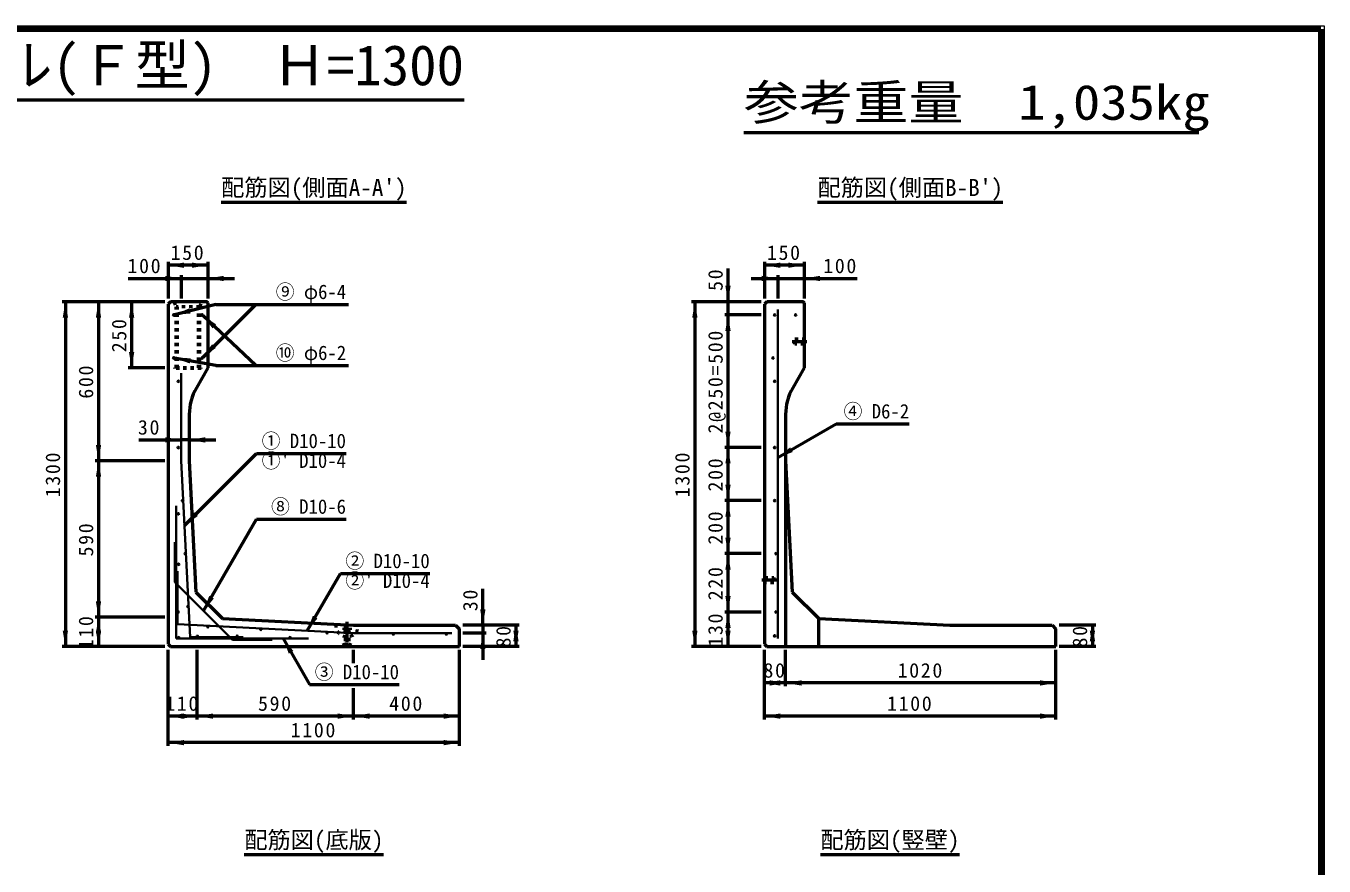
# Model space of a CAD drawing. Units: millimetres, scale not verified, with parts at other scales. Extents: x 100 to 4105, y 100 to 2870.
# Drawn here: x 2146 to 4105, y 1603 to 2870 of the extents above; entities that cross this region are included whole.
import ezdxf
from ezdxf.enums import TextEntityAlignment as Align

# ---------------------------------------------------------------- set-up
doc = ezdxf.new("R2010")
doc.units = ezdxf.units.MM
doc.header["$LTSCALE"] = 5
doc.linetypes.add('USER2', pattern=[13.4, 10, -1.2, 1, -1.2])
doc.linetypes.add('USER3', pattern=[2.2, 1, -1.2])
doc.layers.add('V-nasSTD', color=7, linetype='Continuous', lineweight=50)
doc.styles.add('ＭＳ ゴシック', font='')
doc.styles.get('ＭＳ ゴシック').set_extended_font_data('MS Gothic')

msp = doc.modelspace()

# ---------------------------------------------------------------- hatches: boundary and pattern name
at = {"layer": 'V-nasSTD'}
for points in [[(2384.459, 2509.208), (2384.459, 2505.208), (2360.459, 2509.208), (2384.459, 2513.208)], [(2396.459, 2509.208), (2396.459, 2513.208), (2420.459, 2509.208), (2396.459, 2505.208)], [(3284.459, 2509.208), (3284.459, 2505.208), (3260.459, 2509.208), (3284.459, 2513.208)], [(3296.459, 2509.208), (3296.459, 2513.208), (3320.459, 2509.208), (3296.459, 2505.208)], [(2356.459, 2489.208), (2356.459, 2493.208), (2380.459, 2489.208), (2356.459, 2485.208)], [(2444.459, 2489.208), (2444.459, 2485.208), (2420.459, 2489.208), (2444.459, 2493.208)], [(3256.459, 2489.208), (3256.459, 2493.208), (3280.459, 2489.208), (3256.459, 2485.208)], [(3344.459, 2489.208), (3344.459, 2485.208), (3320.459, 2489.208), (3344.459, 2493.208)], [(3205.459, 2478.208), (3209.459, 2478.208), (3205.459, 2454.208), (3201.459, 2478.208)], [(2205.459, 2430.208), (2201.459, 2430.208), (2205.459, 2454.208), (2209.459, 2430.208)], [(2255.459, 2430.208), (2251.459, 2430.208), (2255.459, 2454.208), (2259.459, 2430.208)], [(2305.459, 2430.208), (2301.459, 2430.208), (2305.459, 2454.208), (2309.459, 2430.208)], [(3155.459, 2430.208), (3151.459, 2430.208), (3155.459, 2454.208), (3159.459, 2430.208)], [(2393.499, 2440.349), (2394.474, 2436.47), (2370.222, 2434.5), (2392.524, 2444.229)], [(2430.222, 2416.951), (2427.483, 2414.036), (2412.733, 2433.386), (2432.962, 2419.866)], [(3205.459, 2410.208), (3201.459, 2410.208), (3205.459, 2434.208), (3209.459, 2410.208)], [(2429.686, 2387.219), (2432.513, 2384.389), (2412.708, 2370.256), (2426.859, 2390.049)], [(2305.459, 2378.208), (2309.459, 2378.208), (2305.459, 2354.208), (2301.459, 2378.208)], [(2393.878, 2365.042), (2393.185, 2361.103), (2370.24, 2369.2), (2394.571, 2368.982)], [(3205.459, 2258.208), (3209.459, 2258.208), (3205.459, 2234.208), (3201.459, 2258.208)], [(2255.459, 2238.208), (2259.459, 2238.208), (2255.459, 2214.208), (2251.459, 2238.208)], [(2356.459, 2245.743), (2356.459, 2249.743), (2380.459, 2245.743), (2356.459, 2241.743)], [(2416.459, 2245.743), (2416.459, 2241.743), (2392.459, 2245.743), (2416.459, 2249.743)], [(3205.459, 2210.208), (3201.459, 2210.208), (3205.459, 2234.208), (3209.459, 2210.208)], [(3301.243, 2230.989), (3303.243, 2227.525), (3280.459, 2218.989), (3299.243, 2234.453)], [(2255.459, 2190.208), (2251.459, 2190.208), (2255.459, 2214.208), (2259.459, 2190.208)], [(3205.459, 2178.208), (3209.459, 2178.208), (3205.459, 2154.208), (3201.459, 2178.208)], [(2402.384, 2133.741), (2405.212, 2130.913), (2385.413, 2116.771), (2399.555, 2136.57)], [(3205.459, 2130.208), (3201.459, 2130.208), (3205.459, 2154.208), (3209.459, 2130.208)], [(3205.459, 2098.208), (3209.459, 2098.208), (3205.459, 2074.208), (3201.459, 2098.208)], [(3205.459, 2050.208), (3201.459, 2050.208), (3205.459, 2074.208), (3209.459, 2050.208)], [(2255.459, 2002.208), (2259.459, 2002.208), (2255.459, 1978.208), (2251.459, 2002.208)], [(2426.038, 2008.572), (2429.502, 2006.572), (2414.038, 1987.787), (2422.574, 2010.572)], [(3205.459, 2010.208), (3209.459, 2010.208), (3205.459, 1986.208), (3201.459, 2010.208)], [(2582.459, 1978.552), (2585.923, 1976.552), (2570.459, 1957.767), (2578.995, 1980.552)], [(2835.459, 1990.208), (2839.459, 1990.208), (2835.459, 1966.208), (2831.459, 1990.208)], [(3205.459, 1962.208), (3201.459, 1962.208), (3205.459, 1986.208), (3209.459, 1962.208)], [(2255.459, 1954.208), (2251.459, 1954.208), (2255.459, 1978.208), (2259.459, 1954.208)], [(2885.459, 1942.208), (2881.459, 1942.208), (2885.459, 1966.208), (2889.459, 1942.208)], [(3755.459, 1942.208), (3751.459, 1942.208), (3755.459, 1966.208), (3759.459, 1942.208)], [(2205.459, 1958.208), (2209.459, 1958.208), (2205.459, 1934.208), (2201.459, 1958.208)], [(2255.459, 1958.208), (2259.459, 1958.208), (2255.459, 1934.208), (2251.459, 1958.208)], [(2546.087, 1925.423), (2542.623, 1923.423), (2534.087, 1946.208), (2549.551, 1927.423)], [(2835.459, 1930.208), (2831.459, 1930.208), (2835.459, 1954.208), (2839.459, 1930.208)], [(2885.459, 1958.208), (2889.459, 1958.208), (2885.459, 1934.208), (2881.459, 1958.208)], [(3155.459, 1958.208), (3159.459, 1958.208), (3155.459, 1934.208), (3151.459, 1958.208)], [(3205.459, 1958.208), (3209.459, 1958.208), (3205.459, 1934.208), (3201.459, 1958.208)], [(3755.459, 1958.208), (3759.459, 1958.208), (3755.459, 1934.208), (3751.459, 1958.208)], [(3284.459, 1879.208), (3284.459, 1875.208), (3260.459, 1879.208), (3284.459, 1883.208)], [(3268.459, 1879.208), (3268.459, 1883.208), (3292.459, 1879.208), (3268.459, 1875.208)], [(3316.459, 1879.208), (3316.459, 1875.208), (3292.459, 1879.208), (3316.459, 1883.208)], [(3676.459, 1879.208), (3676.459, 1883.208), (3700.459, 1879.208), (3676.459, 1875.208)], [(2384.459, 1829.208), (2384.459, 1825.208), (2360.459, 1829.208), (2384.459, 1833.208)], [(2380.459, 1829.208), (2380.459, 1833.208), (2404.459, 1829.208), (2380.459, 1825.208)], [(2428.459, 1829.208), (2428.459, 1825.208), (2404.459, 1829.208), (2428.459, 1833.208)], [(2616.459, 1829.208), (2616.459, 1833.208), (2640.459, 1829.208), (2616.459, 1825.208)], [(2664.459, 1829.208), (2664.459, 1825.208), (2640.459, 1829.208), (2664.459, 1833.208)], [(2776.459, 1829.208), (2776.459, 1833.208), (2800.459, 1829.208), (2776.459, 1825.208)], [(3284.459, 1829.208), (3284.459, 1825.208), (3260.459, 1829.208), (3284.459, 1833.208)], [(3676.459, 1829.208), (3676.459, 1833.208), (3700.459, 1829.208), (3676.459, 1825.208)], [(2384.459, 1789.208), (2384.459, 1785.208), (2360.459, 1789.208), (2384.459, 1793.208)], [(2776.459, 1789.208), (2776.459, 1793.208), (2800.459, 1789.208), (2776.459, 1785.208)]]:
    msp.add_hatch(color=256, dxfattribs=at).paths.add_polyline_path(points)

# ---------------------------------------------------------------- linework, layer by layer
at = {"layer": 'V-nasSTD', "lineweight": 100}
for p, q in [((4100, 2865), (105, 2865)), ((4100, 105), (4100, 2865))]:
    msp.add_line(p, q, dxfattribs=at)
at = {"layer": 'V-nasSTD'}
for p, q in [((1397.476, 2758.465), (2807.524, 2758.465)), ((3229.369, 2709.328), (3916.169, 2709.328)), ((2440.459, 2604.208), (2720.459, 2604.208)), ((3340.459, 2604.208), (3620.459, 2604.208)), ((2360.459, 2514.208), (2360.459, 2459.208)), ((2420.459, 2509.208), (2360.459, 2509.208)), ((2420.459, 2514.208), (2420.459, 2459.208)), ((3260.459, 2514.208), (3260.459, 2459.208)), ((3320.459, 2509.208), (3260.459, 2509.208)), ((3320.459, 2514.208), (3320.459, 2459.208)), ((2300.459, 2489.208), (2380.459, 2489.208)), ((2380.459, 2494.208), (2380.459, 2459.208)), ((2380.459, 2489.208), (2420.459, 2489.208)), ((2420.459, 2489.208), (2460.459, 2489.208)), ((3205.459, 2504.208), (3205.459, 2454.208)), ((3240.459, 2489.208), (3280.459, 2489.208)), ((3280.459, 2494.208), (3280.459, 2459.208)), ((3280.459, 2489.208), (3320.459, 2489.208)), ((3320.459, 2489.208), (3400.459, 2489.208)), ((2355.459, 2454.208), (2200.459, 2454.208)), ((2205.459, 2454.208), (2205.459, 1934.208)), ((2255.459, 2454.208), (2255.459, 2214.208)), ((2305.459, 2454.208), (2305.459, 2354.208)), ((2364.059, 2454.208), (2360.459, 2450.608)), ((2360.459, 2450.608), (2360.459, 1937.808)), ((2418.459, 2454.208), (2364.059, 2454.208)), ((2432.733, 2450.208), (2370.222, 2434.5)), ((2492.733, 2450.208), (2412.708, 2370.256)), ((2420.459, 2452.208), (2420.459, 2354.208)), ((2432.733, 2450.208), (2632.733, 2450.208)), ((3255.459, 2454.208), (3150.459, 2454.208)), ((3155.459, 2454.208), (3155.459, 1934.208)), ((3205.459, 2454.208), (3205.459, 2434.208)), ((3264.059, 2454.208), (3260.459, 2450.608)), ((3260.459, 2450.608), (3260.459, 1937.808)), ((3318.459, 2454.208), (3264.059, 2454.208)), ((3320.459, 2452.208), (3320.459, 2354.208)), ((2492.733, 2358.208), (2412.733, 2433.386)), ((3255.459, 2434.208), (3200.459, 2434.208)), ((3205.459, 2434.208), (3205.459, 2234.208)), ((2355.459, 2354.208), (2300.459, 2354.208)), ((2432.733, 2358.208), (2370.24, 2369.2)), ((2420.459, 2354.208), (2403.177, 2324.275)), ((2432.733, 2358.208), (2632.733, 2358.208)), ((3320.459, 2354.208), (3303.177, 2324.275)), ((2392.459, 2284.275), (2392.459, 2214.208)), ((3292.459, 2284.275), (3292.459, 1934.208)), ((3280.459, 2218.989), (3368.95, 2270.079)), ((3368.95, 2270.079), (3478.95, 2270.079)), ((2316.459, 2245.743), (2380.459, 2245.743)), ((2392.459, 2245.743), (2380.459, 2245.743)), ((2392.459, 2245.743), (2432.459, 2245.743)), ((3255.459, 2234.208), (3200.459, 2234.208)), ((3205.459, 2234.208), (3205.459, 2154.208)), ((2355.459, 2214.208), (2250.459, 2214.208)), ((2255.459, 2214.208), (2255.459, 1978.208)), ((2385.413, 2116.771), (2494.038, 2225.396)), ((2392.459, 2214.208), (2402.523, 2016.272)), ((2494.038, 2225.396), (2629.038, 2225.396)), ((3292.459, 2214.208), (3302.523, 2016.272)), ((3255.459, 2154.208), (3200.459, 2154.208)), ((3205.459, 2154.208), (3205.459, 2074.208)), ((2414.038, 1987.787), (2494.038, 2126.351)), ((2494.038, 2126.351), (2629.038, 2126.351)), ((3255.459, 2074.208), (3200.459, 2074.208)), ((3205.459, 2074.208), (3205.459, 1986.208)), ((2570.459, 1957.767), (2620.459, 2044.37)), ((2620.459, 2044.37), (2755.459, 2044.37)), ((2835.459, 1966.208), (2835.459, 2021.208)), ((2402.523, 2016.272), (2442.523, 1976.272)), ((3302.523, 2016.272), (3342.523, 1976.272)), ((3255.459, 1986.208), (3200.459, 1986.208)), ((3205.459, 1986.208), (3205.459, 1934.208)), ((2355.459, 1978.208), (2250.459, 1978.208)), ((2255.459, 1978.208), (2255.459, 1934.208)), ((2442.523, 1976.272), (2640.459, 1966.208)), ((2640.459, 1966.208), (2794.459, 1966.208)), ((2794.459, 1966.208), (2800.459, 1960.208)), ((2800.459, 1934.208), (2800.459, 1960.208)), ((2890.459, 1966.208), (2805.459, 1966.208)), ((2835.459, 1966.208), (2835.459, 1954.208)), ((2885.459, 1966.208), (2885.459, 1934.208)), ((3342.523, 1976.272), (3540.459, 1966.208)), ((3342.523, 1934.208), (3342.523, 1976.272)), ((3540.459, 1966.208), (3694.459, 1966.208)), ((3694.459, 1966.208), (3700.459, 1960.208)), ((3700.459, 1934.208), (3700.459, 1960.208)), ((3760.459, 1966.208), (3705.459, 1966.208)), ((3755.459, 1966.208), (3755.459, 1934.208)), ((2534.087, 1946.208), (2574.087, 1876.926)), ((2840.459, 1954.208), (2805.459, 1954.208)), ((2835.459, 1954.208), (2835.459, 1914.208)), ((2355.459, 1934.208), (2200.459, 1934.208)), ((2360.459, 1937.808), (2364.059, 1934.208)), ((2360.459, 1784.208), (2360.459, 1929.208)), ((2364.059, 1934.208), (2800.459, 1934.208)), ((2404.459, 1824.208), (2404.459, 1929.208)), ((2640.459, 1909.208), (2640.459, 1929.208)), ((2800.459, 1784.208), (2800.459, 1929.208)), ((2890.459, 1934.208), (2805.459, 1934.208)), ((3255.459, 1934.208), (3150.459, 1934.208)), ((3260.459, 1937.808), (3264.059, 1934.208)), ((3260.459, 1824.208), (3260.459, 1929.208)), ((3264.059, 1934.208), (3700.459, 1934.208)), ((3292.459, 1874.208), (3292.459, 1929.208)), ((3700.459, 1824.208), (3700.459, 1929.208)), ((3760.459, 1934.208), (3705.459, 1934.208)), ((2574.087, 1876.926), (2709.087, 1876.926)), ((2640.459, 1824.208), (2640.459, 1871.208)), ((3292.459, 1879.208), (3260.459, 1879.208)), ((3292.459, 1879.208), (3260.459, 1879.208)), ((3700.459, 1879.208), (3292.459, 1879.208)), ((2404.459, 1829.208), (2360.459, 1829.208)), ((2640.459, 1829.208), (2404.459, 1829.208)), ((2800.459, 1829.208), (2640.459, 1829.208)), ((3700.459, 1829.208), (3260.459, 1829.208)), ((2800.459, 1789.208), (2360.459, 1789.208)), ((2475.459, 1620.408), (2685.459, 1620.408)), ((3344.859, 1620.408), (3554.859, 1620.408))]:
    msp.add_line(p, q, dxfattribs=at)
at = {"layer": 'V-nasSTD', "linetype": 'USER3'}
for p, q in [((2369.459, 2454.208), (2372.459, 2446.208)), ((2408.459, 2446.208), (2411.459, 2454.208)), ((2372.459, 2354.208), (2372.459, 2446.208)), ((2408.459, 2446.208), (2372.459, 2446.208)), ((2374.459, 2354.208), (2374.459, 2446.208)), ((2406.459, 2354.208), (2406.459, 2446.208)), ((2408.459, 2354.208), (2408.459, 2446.208)), ((3306.459, 2390.208), (3306.459, 2398.208)), ((3306.459, 2398.208), (3320.459, 2398.208)), ((3320.459, 2390.208), (3306.459, 2390.208)), ((2410.459, 2354.208), (2370.459, 2354.208)), ((2370.459, 2353.408), (2370.459, 2354.208)), ((2410.459, 2353.408), (2370.459, 2353.408)), ((2410.459, 2353.408), (2410.459, 2354.208)), ((3260.459, 2038.208), (3274.459, 2038.208)), ((3274.459, 2038.208), (3274.459, 2030.208)), ((3274.459, 2030.208), (3260.459, 2030.208)), ((2625.459, 1962.208), (2635.459, 1962.208)), ((2625.459, 1962.208), (2625.459, 1959.408)), ((2625.459, 1959.408), (2627.659, 1958.208)), ((2625.459, 1959.408), (2635.459, 1959.408)), ((2633.259, 1958.208), (2635.459, 1959.408)), ((2635.459, 1962.208), (2635.459, 1959.408)), ((2627.659, 1958.208), (2627.659, 1938.208)), ((2627.659, 1958.208), (2633.259, 1958.208)), ((2633.259, 1958.208), (2633.259, 1938.208)), ((2623.459, 1936.208), (2627.659, 1938.208)), ((2623.459, 1936.208), (2623.459, 1935.008)), ((2623.459, 1936.208), (2637.459, 1936.208)), ((2623.459, 1935.008), (2637.459, 1935.008)), ((2627.659, 1938.208), (2633.259, 1938.208)), ((2633.259, 1938.208), (2637.459, 1936.208)), ((2637.459, 1936.208), (2637.459, 1935.008))]:
    msp.add_line(p, q, dxfattribs=at)
at = {"layer": 'V-nasSTD', "lineweight": 35}
for p, q in [((3280.459, 2442.208), (3280.459, 1946.208)), ((2380.459, 2346.208), (2380.459, 2214.208)), ((2380.459, 2214.208), (2393.984, 1948.208)), ((2372.459, 2146.208), (2372.459, 1946.208)), ((2370.459, 2091.366), (2370.459, 2031.366)), ((2374.459, 2047.733), (2374.459, 1967.733)), ((2370.459, 2031.366), (2457.617, 1944.208)), ((2374.459, 1967.733), (2640.459, 1954.208)), ((2372.459, 1946.208), (2572.459, 1946.208)), ((2393.984, 1948.208), (2473.984, 1948.208)), ((2457.617, 1944.208), (2517.617, 1944.208)), ((2640.459, 1954.208), (2788.459, 1954.208))]:
    msp.add_line(p, q, dxfattribs=at)
at = {"layer": 'V-nasSTD', "linetype": 'USER2'}
for p, q in [((3302.459, 2394.208), (3324.459, 2394.208)), ((3278.459, 2034.208), (3256.459, 2034.208)), ((2630.459, 1971.208), (2630.459, 1941.208))]:
    msp.add_line(p, q, dxfattribs=at)
at = {"layer": 'V-nasSTD', "lineweight": 13}
msp.add_lwpolyline([(100, 100), (100, 2870), (4105, 2870), (4105, 100)], close=True, dxfattribs=at)
at = {"layer": 'V-nasSTD', "lineweight": 35}
for centre in [(2369.059, 2434.208), (2411.859, 2434.208), (3275.859, 2434.208), (3307.659, 2434.208), (2369.059, 2369.408), (2411.859, 2369.408), (3273.259, 2369.408), (2375.859, 2334.208), (3275.859, 2334.208), (2375.859, 2234.208), (3275.859, 2234.208), (2382.309, 2154.208), (3275.859, 2154.208), (2375.859, 2134.208), (2376.459, 2058.208), (2386.377, 2074.208), (3278.059, 2074.208), (2375.659, 1986.208), (2390.445, 1994.208), (3278.059, 1986.208), (2420.459, 1964.194), (2500.459, 1960.127), (2376.459, 1947.408), (2404.764, 1949.408), (2464.764, 1949.408), (2544.459, 1947.408), (2600.459, 1955.042), (2700.459, 1953.008), (2780.459, 1953.008), (3275.859, 1950.208)]:
    msp.add_circle(centre, 1.2, dxfattribs=at)
at = {"layer": 'V-nasSTD'}
for centre, radius, start, end in [((2418.459, 2452.208), 2, 0, 90), ((3318.459, 2452.208), 2, 0, 90), ((2472.459, 2284.275), 80, 150, 180), ((3372.459, 2284.275), 80, 150, 180)]:
    msp.add_arc(centre, radius, start, end, dxfattribs=at)
at = {"layer": 'V-nasSTD', "linetype": 'USER3'}
msp.add_arc((2630.459, 1966.208), 17.2, 175.3973, 0, dxfattribs=at)

# ---------------------------------------------------------------- texts
at = {"layer": 'V-nasSTD', "style": 'ＭＳ ゴシック'}
for s, height, p in [('1ｓｔタッチウォール(Ｆ型)  Ｈ=1300', 60.81, (2102.5, 2841.409)), ("配筋図(側面A-A')", 25.66, (2580.459, 2639.208)), ("配筋図(側面B-B')", 25.66, (3480.459, 2639.208)), ('配筋図(底版)', 25.66, (2580.459, 1655.408)), ('配筋図(竪壁)', 25.66, (3449.859, 1655.408))]:
    msp.add_text(s, height=height, dxfattribs=at).set_placement(p, align=Align.TOP_CENTER)
at = {"layer": 'V-nasSTD', "style": 'ＭＳ ゴシック', "width": 1.15}
msp.add_text('参考重量\u30001,035kg', height=52.79, dxfattribs=at).set_placement((3229.369, 2781.328), align=Align.TOP_LEFT)
at = {"layer": 'V-nasSTD', "style": 'ＭＳ ゴシック', "width": 0.95}
for s, p in [('⑨ φ6-4', (2576.097, 2480.016)), ('⑩ φ6-2', (2576.097, 2388.016)), ('④ D6-2', (3429.394, 2299.887)), ('① D10-10', (2565.323, 2255.204)), ("①' D10-4", (2565.323, 2225.396)), ('⑧ D10-6', (2572.403, 2156.159)), ('② D10-10', (2691.744, 2074.178)), ("②' D10-4", (2691.744, 2044.37)), ('③ D10-10', (2645.372, 1906.734))]:
    msp.add_text(s, height=21.85, dxfattribs=at).set_placement(p, align=Align.TOP_CENTER)
at = {"layer": 'V-nasSTD', "char_height": 21.99, "attachment_point": 2, "style": 'ＭＳ ゴシック'}
for s, insert in [('\\T1.17;150', (2390.459, 2539.208)), ('\\T1.17;150', (3290.459, 2539.208)), ('\\T1.17;100', (2325.459, 2519.208)), ('\\T1.17;100', (3375.459, 2519.208)), ('\\T1.17;30', (2332.458, 2275.743)), ('\\T1.17;80', (3276.458, 1909.208)), ('\\T1.17;1020', (3496.459, 1909.208)), ('\\T1.17;110', (2382.459, 1859.208)), ('\\T1.17;590', (2522.459, 1859.208)), ('\\T1.17;400', (2720.459, 1859.208)), ('\\T1.17;1100', (3480.459, 1859.208)), ('\\T1.17;1100', (2580.459, 1819.208))]:
    msp.add_mtext(s, dxfattribs=dict(at, insert=insert))
at = {"layer": 'V-nasSTD', "char_height": 21.99, "attachment_point": 2, "rotation": 90, "style": 'ＭＳ ゴシック'}
for s, insert in [('\\T1.17;50', (3175.459, 2487.958)), ('\\T1.17;250', (2275.459, 2404.208)), ('\\T1.17;2@250=500', (3175.459, 2334.208)), ('\\T1.17;600', (2225.459, 2334.208)), ('\\T1.17;1300', (2175.459, 2194.208)), ('\\T1.17;1300', (3125.459, 2194.208)), ('\\T1.17;200', (3175.459, 2194.208)), ('\\T1.17;200', (3175.459, 2114.208)), ('\\T1.17;590', (2225.459, 2096.208)), ('\\T1.17;220', (3175.459, 2030.208)), ('\\T1.17;30', (2805.459, 2004.958)), ('\\T1.17;130', (3175.459, 1960.208)), ('\\T1.17;110', (2225.459, 1956.208)), ('\\T1.17;80', (2855.459, 1950.208)), ('\\T1.17;80', (3725.459, 1950.208))]:
    msp.add_mtext(s, dxfattribs=dict(at, insert=insert))

doc.saveas('drawing.dxf')
